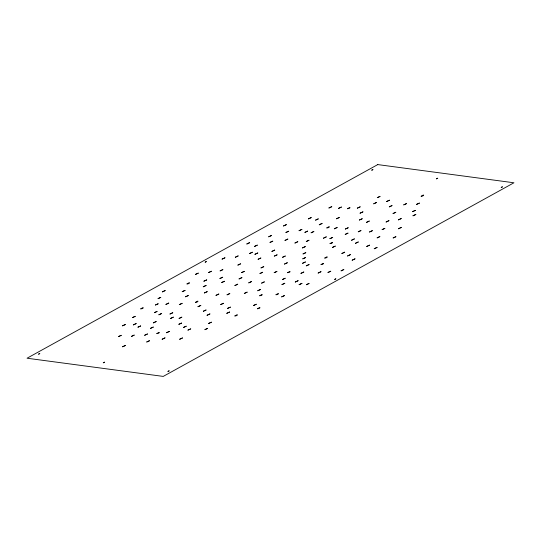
<?xml version="1.0" encoding="UTF-8"?>
<svg xmlns="http://www.w3.org/2000/svg" width="541" height="541" viewBox="0 0 541 541"><rect width="100%" height="100%" fill="white"/><g stroke="black" fill="none" stroke-linecap="round" stroke-linejoin="round"><path stroke-width="0.81" d="M38.594 354.125L39.838 353.53L38.621 354.159M103.284 362.761L104.528 362.166M104.535 362.2L103.331 362.795M205.181 262.155L206.425 261.553L205.195 262.175M335.812 278.865L334.588 279.454L335.805 278.825M436.459 178.814L437.703 178.212M437.71 178.253L436.472 178.834M502.4 186.888L501.155 187.436L502.393 186.848M121.245 335.305L118.425 336.617L121.225 335.359M135.23 316.316L132.41 317.635L135.223 316.336M140.667 325.919L137.847 327.237L140.646 325.98M146.76 341.993L149.573 340.695L146.767 341.973M150.459 328.38L153.272 327.082L150.459 328.38M155.436 305.023L158.249 303.724L155.443 305.002M154.374 312.705L157.174 311.379L154.388 312.664M160.772 297.347L157.952 298.666L160.751 297.408M162.341 291.87L165.154 290.571L162.341 291.87M158.898 314.788L161.698 313.462L158.905 314.767M164.971 337.888L162.172 339.234L164.971 337.888M170.009 314.017L172.822 312.718L170.016 313.996M170.638 318.433L173.438 317.107L170.658 318.392M182.222 291.694L185.042 290.395L182.222 291.694M179.091 318.446L181.884 317.121L179.105 318.406M185.59 296.799L188.39 295.474L185.61 296.759M181.56 323.045L178.746 324.363L181.539 323.105M186.219 326.182L183.406 327.494L186.199 326.237M204.383 292.952L207.203 291.653L204.383 292.952M208.664 272.536L211.463 271.21L208.684 272.495M203.342 311.258L206.155 309.959L203.355 311.217M219.923 278.527L222.723 277.202L219.937 278.487M222.851 269.614L220.031 270.933L222.831 269.668M220.728 304.563L223.541 303.264L220.735 304.542M227.071 294.831L229.884 293.533L227.078 294.811M226.78 313.327L229.594 312.022L226.78 313.327M237.898 265.104L240.691 263.778L237.912 265.063M237.715 284.201L234.916 285.547L237.715 284.201M241.604 272.617L244.417 271.318L241.624 272.576M249.651 253.519L252.451 252.194L249.658 253.499M251.579 281.516L248.779 282.855L251.579 281.516M258.118 259.274L260.931 257.976L258.138 259.234M253.445 305.543L256.265 304.245L253.445 305.543M262.656 272.265L259.842 273.584L262.656 272.279M261.614 283.132L264.434 281.834L261.621 283.119M270.027 242.415L272.84 241.117L270.033 242.395M274.713 250.084L271.913 251.423L274.713 250.084M277.073 254.825L274.253 256.143L277.053 254.885M274.206 272.678L277.019 271.372L274.213 272.657M287.826 239.075L285.019 240.42L287.826 239.075M285.283 256.015L282.463 257.333L285.263 256.069M287.305 262.75L284.485 264.069L287.305 262.75M281.678 296.894L284.478 295.569L281.692 296.853M285.154 278.257L282.334 279.569L285.154 278.236M284.776 283.268L281.976 284.613L284.776 283.268M302.487 247.927L305.286 246.601L302.487 247.927M303.061 253.932L305.875 252.633L303.075 253.891M307.613 231.102L304.813 232.441L307.613 231.122M302.581 263.278L305.395 261.979L302.581 263.278M305.645 257.509L302.825 258.828L305.645 257.509M303.778 272.028L300.958 273.347L303.778 272.028M315.579 220.146L318.379 218.828L315.592 220.113M313.841 231.494L311.021 232.813L313.834 231.514M309.053 264.563L306.24 265.881L309.053 264.549M306.348 284.728L309.161 283.423L306.355 284.708M328.948 207.981L331.761 206.682L328.948 207.981M326.27 236.877L323.45 238.196L326.27 236.877M320.969 271.704L318.162 273.043L320.969 271.704M329.909 238.696L332.722 237.398L329.915 238.676M334.324 228.796L337.138 227.497L334.324 228.796M339.254 217.489L336.441 218.807L339.254 217.502M341.398 207.047L338.585 208.366L341.398 207.047M345.347 229.046L348.161 227.747L345.347 229.046M347.971 233.103L345.151 234.422L347.951 233.157M341.114 270.838L343.907 269.513L341.121 270.818M350.372 254.642L347.572 255.981L350.372 254.642M362.91 211.869L360.09 213.188L362.91 211.869M354.984 258.841L352.177 260.187L354.984 258.841M369.266 221.053L366.46 222.398L369.266 221.053M366.724 246.459L369.537 245.154L366.724 246.459M377.307 197.675L380.127 196.369L377.314 197.654M374.244 248.738L377.063 247.433L374.244 248.738M377.151 237.878L379.951 236.552L377.172 237.837M389.479 200.204L386.659 201.523L389.479 200.204M389.317 206.865L392.117 205.539L389.331 206.824M393.172 237.959L395.985 236.66L393.185 237.918M403.762 204.863L406.582 203.565L403.762 204.863M401.287 227.423L398.487 228.762L401.287 227.423M413.006 215.785L415.819 214.486L413.006 215.785M167.981 371.383L169.232 370.822L167.994 371.363M371.768 170.165L373.02 169.604L371.795 170.124M122.496 325.831L125.302 324.553L122.496 325.831M125.424 345.456L122.611 346.774L125.424 345.456M136.163 323.579L133.343 324.891L136.163 323.579M140.768 308.864C143.446 309.006 144.718 306.044 140.768 308.864M134.188 335.102L131.389 336.441L134.188 335.102M147.477 333.973L144.657 335.285L147.477 333.973M156.166 321.543L153.346 322.862L156.166 321.543M156.836 333.574C159.521 333.709 160.792 330.747 156.836 333.574M168.738 303.082L165.931 304.421L168.738 303.082M169.353 331.41L166.533 332.729L169.353 331.41M187.01 283.937C189.681 284.079 191.02 281.09 187.01 283.937M182.134 303.325L179.321 304.637L182.134 303.325M195.457 274.409L198.263 273.131L195.457 274.409M182.479 337.949L179.666 339.261L182.479 337.949M195.484 302.351C198.155 302.493 199.494 299.504 195.484 302.351M187.964 330.125L190.77 328.84L187.991 330.078M203.91 281.185L206.716 279.907L203.91 281.185M197.992 306.706L200.799 305.428L197.992 306.706M206.087 285.459L203.267 286.771L206.087 285.459M224.928 257.8L222.108 259.119L224.928 257.8M209.894 313.942L207.075 315.261L209.894 313.942M207.643 328.367L204.829 329.679L207.636 328.401M221.715 282.517L224.529 281.239L221.742 282.476M218.828 294.04L216.015 295.352L218.828 294.04M211.389 322.186L208.569 323.504L211.389 322.186M238.135 255.927L235.321 257.239L238.135 255.927M227.578 308.404L230.385 307.126L227.578 308.404M249.672 242.659L246.852 243.977L249.672 242.659M239.081 278.919L241.888 277.641L239.081 278.919M234.895 315.951C237.58 316.093 238.892 313.111 234.895 315.951M257.306 245.127L254.493 246.439L257.306 245.127M244.322 293.432L247.129 292.154L244.322 293.432M257.773 252.978L254.96 254.297L257.773 252.978M261.019 267.923L263.832 266.639L261.046 267.876M271.528 235.484L268.715 236.796L271.528 235.484M260.593 289.428L257.773 290.747L260.593 289.428M259.714 295.758C262.426 295.88 263.738 292.897 259.714 295.758M257.489 308.762C260.18 308.904 261.438 305.942 257.489 308.762M286.331 224.65L283.511 225.969L286.331 224.65M285.925 232.488L288.732 231.21L285.952 232.447M276.011 294.75C278.696 294.886 279.954 291.93 276.011 294.75M287.602 272.691C290.28 272.826 291.552 269.864 287.602 272.691M297.787 241.705L294.967 243.024L297.787 241.705M301.885 229.37L299.078 230.709L301.885 229.37M308.397 218.875L311.203 217.597L308.397 218.875M306.267 241.509L309.073 240.231L306.287 241.462M298.098 280.711L295.285 282.03L298.098 280.711M301.939 283.342L299.132 284.688L301.939 283.342M322.078 223.447L319.278 224.785L322.078 223.447M326.832 227.917C329.557 228.038 330.849 225.056 326.832 227.917M321.043 264.569C323.728 264.705 325.006 261.743 321.043 264.569M324.783 258.05C327.467 258.185 328.725 255.224 324.783 258.05M330.044 243.612C332.715 243.754 334.054 240.765 330.044 243.612M335.258 246.121L332.438 247.433L335.258 246.121M327.988 272.488L330.794 271.203L328.008 272.441M347.532 208.725C350.223 208.867 351.481 205.905 347.532 208.725M344.685 252.18L341.885 253.519L344.685 252.18M360.144 206.838L357.324 208.15L360.144 206.838M359.393 220.031L362.2 218.753L359.393 220.031M354.369 238.906L351.569 240.245L354.369 238.906M358.25 231.805L361.057 230.527L358.277 231.764M358.264 241.989L355.444 243.308L358.264 241.989M376.536 202.462L373.736 203.808L376.536 202.462M372.343 230.682L369.523 232.001L372.343 230.682M382.135 229.621L384.942 228.343L382.156 229.58M388.938 220.66L386.139 221.999L388.938 220.66M393.057 213.533L395.863 212.255L393.077 213.492M401.226 218.55L398.406 219.869L401.226 218.55M416.597 204.376L419.403 203.098L416.597 204.376M415.353 210.361L412.533 211.68L415.353 210.361M421.182 196.255C423.86 196.397 425.192 193.407 421.182 196.255M377.76 164.592L27.05 358.223L163.24 376.408L513.95 182.777L377.76 164.592"/></g></svg>
